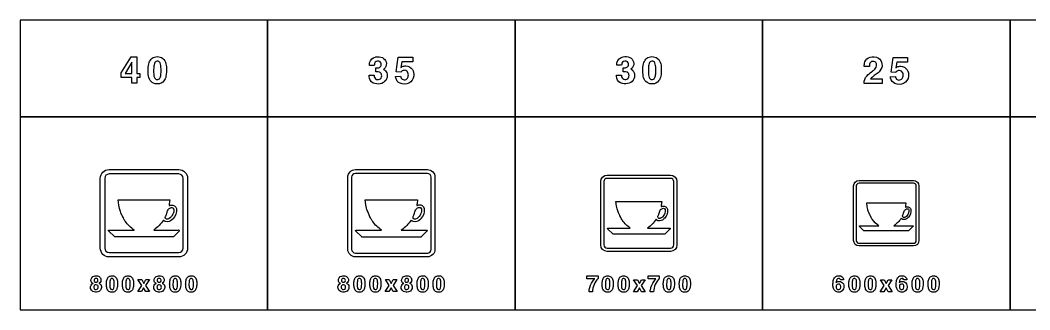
# Model space of a CAD drawing. Extents: x 0 to 18160, y 0 to 2655.
# Drawn here: x 0 to 9262, y 0 to 2655 of the extents above; entities that cross this region are included whole.
import ezdxf

# ---------------------------------------------------------------- set-up
doc = ezdxf.new("R2010")
doc.units = 0
doc.header["$MEASUREMENT"] = 0

msp = doc.modelspace()

# ---------------------------------------------------------------- linework, layer by layer
for points in [[(0, 1770), (2270, 1770), (2270, 2655), (0, 2655)], [(2270, 1770), (4540, 1770), (4540, 2655), (2270, 2655)], [(4540, 1770), (6810, 1770), (6810, 2655), (4540, 2655)], [(6810, 1770), (9080, 1770), (9080, 2655), (6810, 2655)], [(9080, 1770), (11350, 1770), (11350, 2655), (9080, 2655)], [(927.496, 2171.35), (1017.9, 2317.79), (1070.98, 2317.79), (1070.98, 2166.57), (1097.95, 2166.57), (1097.95, 2128.53), (1070.98, 2128.53), (1070.98, 2076.28), (1023.46, 2076.28), (1023.46, 2128.53), (927.496, 2128.53)], [(1023.46, 2269.13), (963.474, 2166.57), (1023.46, 2166.57)], [(0, 0), (2270, 0), (2270, 1770), (0, 1770)], [(2270, 0), (4540, 0), (4540, 1770), (2270, 1770)], [(4540, 0), (6810, 0), (6810, 1770), (4540, 1770)], [(6810, 0), (9080, 0), (9080, 1770), (6810, 1770)], [(9080, 0), (11350, 0), (11350, 1770), (9080, 1770)], [(1115.2, 221.769), (1080.08, 276.319), (1114.84, 276.319), (1133.11, 242.267), (1151.83, 276.319), (1185.98, 276.319), (1150.44, 222.29), (1186.95, 166.272), (1152.4, 166.272), (1132.54, 202.362), (1112.14, 166.272), (1077.99, 166.272)], [(3385.19, 221.769), (3350.07, 276.319), (3384.84, 276.319), (3403.11, 242.267), (3421.83, 276.319), (3455.97, 276.319), (3420.43, 222.29), (3456.95, 166.271), (3422.4, 166.271), (3402.54, 202.361), (3382.14, 166.271), (3347.99, 166.271)], [(5662.41, 221.387), (5627.29, 275.936), (5662.06, 275.936), (5680.33, 241.884), (5699.05, 275.936), (5733.19, 275.936), (5697.65, 221.908), (5734.17, 165.889), (5699.62, 165.889), (5679.76, 201.979), (5659.35, 165.889), (5625.21, 165.889)], [(7925.79, 221.523), (7890.67, 276.072), (7925.43, 276.072), (7943.7, 242.02), (7962.42, 276.072), (7996.57, 276.072), (7961.03, 222.044), (7997.54, 166.025), (7962.99, 166.025), (7943.13, 202.115), (7922.73, 166.025), (7888.58, 166.025)]]:
    msp.add_lwpolyline(points, close=True)
for points in [[(1173.29, 2191.65, -0.0563084), (1179.33, 2254.48, -0.130301), (1201.53, 2298.28, -0.174843), (1243.35, 2319.69, -0.147552), (1296.47, 2313.05, -0.192146), (1333.28, 2269.88, -0.0833996), (1342.52, 2212.85, -0.0545507), (1337.51, 2142.08, -0.116773), (1318.43, 2098, -0.221099), (1263.57, 2070.32, -0.162564), (1212.11, 2082.84, -0.174743), (1180.84, 2128.26, -0.0640867), (1173.37, 2186.95)], [(3199.84, 2150.87), (3246.2, 2150.87, 0.0411845), (3248.26, 2135.66, 0.335066), (3278.75, 2110.39, 0.276505), (3310.74, 2124.92, 0.158203), (3316.31, 2145.65, 0.0878221), (3313.34, 2161.57, 0.217575), (3294.82, 2178.43, 0.0882727), (3273.57, 2181.56), (3262.75, 2181.56), (3262.75, 2216.82, 0.0282129), (3282.34, 2217.42, 0.50028), (3309.32, 2262.91, 0.235001), (3290.79, 2277.96, 0.165496), (3265.12, 2275.67, 0.220849), (3250.9, 2259.12, 0.055705), (3248.02, 2240.92), (3203.2, 2240.92, -0.0488003), (3204.97, 2263.51, -0.30773), (3262.59, 2318.01, -0.146685), (3322.07, 2312.08, -0.469869), (3348.61, 2219.31, -0.0891152), (3336.57, 2207.54), (3332.3, 2204.54, -0.0245333), (3343.48, 2198.14, -0.202429), (3365.75, 2161.45, -0.422325), (3303.08, 2072, -0.154301), (3238.98, 2079.19, -0.287878), (3199.96, 2139.89, -0.0143877)], [(3442.43, 2139.57), (3489.39, 2141.35, 0.0452719), (3495.79, 2125.12, 0.0567733), (3500.53, 2118.25, 0.070207), (3504.95, 2114.77, 0.264984), (3540.97, 2112.87, 0.20748), (3558.38, 2135.98, 0.147389), (3557.24, 2174.01, 0.308532), (3527.86, 2195.42, 0.215743), (3498.08, 2185.19, 0.028781), (3492.71, 2178.95), (3450.09, 2180.96), (3467.91, 2315.64), (3601.95, 2315.64), (3601.95, 2273.77), (3501.51, 2273.77), (3492.55, 2221.76, -0.0211252), (3505.46, 2229.3, -0.121371), (3538.8, 2235.15, -0.244671), (3598.59, 2203.2, -0.173069), (3610.16, 2144.07, -0.256779), (3564.98, 2078.08, -0.199585), (3485.44, 2077.01, -0.245625), (3445.16, 2125.91, -0.0170062)], [(5469.08, 2152.29), (5515.45, 2152.29, 0.0411845), (5517.5, 2137.08, 0.335066), (5547.99, 2111.8, 0.276505), (5579.98, 2126.34, 0.158203), (5585.55, 2147.07, 0.0878221), (5582.59, 2162.99, 0.217575), (5564.07, 2179.85, 0.0882727), (5542.82, 2182.97), (5532, 2182.97), (5532, 2218.24, 0.0282129), (5551.59, 2218.83, 0.50028), (5578.56, 2264.33, 0.235001), (5560.04, 2279.38, 0.165496), (5534.37, 2277.09, 0.220849), (5520.15, 2260.54, 0.055705), (5517.27, 2242.33), (5472.44, 2242.33, -0.0488003), (5474.22, 2264.92, -0.30773), (5531.84, 2319.43, -0.146685), (5591.32, 2313.5, -0.469869), (5617.86, 2220.73, -0.0891152), (5605.81, 2208.96), (5601.55, 2205.96, -0.0245333), (5612.72, 2199.56, -0.202429), (5635, 2162.87, -0.422325), (5572.32, 2073.41, -0.154301), (5508.22, 2080.6, -0.287878), (5469.2, 2141.31, -0.0143877)], [(5711.68, 2191.65, -0.0563084), (5717.72, 2254.48, -0.130301), (5739.91, 2298.28, -0.174843), (5781.74, 2319.69, -0.147552), (5834.86, 2313.05, -0.192146), (5871.67, 2269.88, -0.0833996), (5880.91, 2212.85, -0.0545507), (5875.89, 2142.08, -0.116773), (5856.82, 2098, -0.221099), (5801.96, 2070.32, -0.162564), (5750.5, 2082.84, -0.174743), (5719.22, 2128.26, -0.0640867), (5711.76, 2186.95)], [(7741.06, 2074.79, -0.0640343), (7742.32, 2095.72, -0.161687), (7778.14, 2156.27, -0.0283718), (7819.97, 2188.65, 0.0545111), (7840.86, 2206.58, 0.192461), (7855.83, 2246.12, 0.234238), (7842.24, 2272.5, 0.196223), (7816.93, 2277.28, 0.252425), (7795.01, 2260.1, 0.0856617), (7790.86, 2243.08, 0.0202329), (7790.15, 2231.39), (7743.51, 2231.39, -0.0983795), (7749.55, 2272.7, -0.245047), (7795.72, 2315.83, -0.207102), (7872.69, 2307.49, -0.233443), (7905.15, 2255.16, -0.20961), (7886.99, 2190.98, -0.0785124), (7853.06, 2159.51, 0.0107372), (7817.24, 2133.72, 0.0665092), (7801.37, 2117.68), (7905.86, 2117.68), (7905.86, 2074.79)], [(1224.67, 2161.12, 0.0124589), (1225.19, 2154.8, 0.0668192), (1230.8, 2129.4, 0.615362), (1281.7, 2123.79, 0.0726881), (1287.15, 2136.83, 0.0588562), (1291.85, 2174.11, 0.0389037), (1290.23, 2241.09, 0.084671), (1283.64, 2264.43, 0.156013), (1272.18, 2276.6, 0.143208), (1256.47, 2279.56, 0.172584), (1240.71, 2273.36, 0.132565), (1230.76, 2257.8, 0.0498315), (1226.21, 2236.08, 0.0368731)], [(5763.06, 2161.12, 0.0124589), (5763.57, 2154.8, 0.0668192), (5769.18, 2129.4, 0.615362), (5820.09, 2123.79, 0.0726881), (5825.54, 2136.83, 0.0588562), (5830.24, 2174.11, 0.0389037), (5828.62, 2241.09, 0.084671), (5822.02, 2264.43, 0.156013), (5810.57, 2276.6, 0.143208), (5794.85, 2279.56, 0.172584), (5779.09, 2273.36, 0.132565), (5769.14, 2257.8, 0.0498315), (5764.6, 2236.08, 0.0368731)], [(7981.21, 2136.73), (8028.17, 2138.5, 0.0452719), (8034.56, 2122.27, 0.0567733), (8039.3, 2115.4, 0.070207), (8043.73, 2111.92, 0.264984), (8079.74, 2110.03, 0.20748), (8097.16, 2133.13, 0.147389), (8096.02, 2171.17, 0.308532), (8066.63, 2192.57, 0.215743), (8036.85, 2182.34, 0.028781), (8031.48, 2176.1), (7988.87, 2178.12), (8006.68, 2312.79), (8140.72, 2312.79), (8140.72, 2270.93), (8040.29, 2270.93), (8031.33, 2218.92, -0.0211252), (8044.24, 2226.46, -0.121371), (8077.57, 2232.3, -0.244671), (8137.37, 2200.35, -0.173069), (8148.94, 2141.23, -0.256779), (8103.76, 2075.23, -0.199585), (8024.22, 2074.17, -0.245625), (7983.93, 2123.06, -0.0170062)], [(815, 485, -0.414213), (735, 565), (735, 1205, -0.414213), (815, 1285), (1455, 1285, -0.414213), (1535, 1205), (1535, 565, -0.414213), (1455, 485)], [(815, 525), (1455, 525, 0.414213), (1495, 565), (1495, 1205, 0.414213), (1455, 1245), (815, 1245, 0.414213), (775, 1205), (775, 565, 0.414213)], [(3075, 485, -0.414213), (3005, 555), (3005, 1215, -0.414213), (3075, 1285), (3735, 1285, -0.414213), (3805, 1215), (3805, 555, -0.414213), (3735, 485)], [(3075, 520), (3735, 520, 0.414213), (3770, 555), (3770, 1215, 0.414213), (3735, 1250), (3075, 1250, 0.414213), (3040, 1215), (3040, 555, 0.414213)], [(5385, 535, -0.414213), (5325, 595), (5325, 1175, -0.414213), (5385, 1235), (5965, 1235, -0.414213), (6025, 1175), (6025, 595, -0.414213), (5965, 535)], [(5385, 565), (5965, 565, 0.414213), (5995, 595), (5995, 1175, 0.414213), (5965, 1205), (5385, 1205, 0.414213), (5355, 1175), (5355, 595, 0.414213)], [(7695, 585, -0.414213), (7645, 635), (7645, 1135, -0.414213), (7695, 1185), (8195, 1185, -0.414213), (8245, 1135), (8245, 635, -0.414213), (8195, 585)], [(7695, 610), (8195, 610, 0.414213), (8220, 635), (8220, 1135, 0.414213), (8195, 1160), (7695, 1160, 0.414213), (7670, 1135), (7670, 635, 0.414213)], [(1367.84, 970.278, -0.016062), (1365.89, 960.906, 0.060335), (1365.7, 958.21, 0.112881), (1366.09, 956.91, 0.165857), (1367.06, 956.113, 0.110486), (1368.71, 955.912, 0.0763086), (1372.78, 956.929, -0.0511434), (1385.01, 960.064, -0.40211), (1433.05, 927.322, -0.00941379), (1433.62, 924.725, -0.234249), (1403.5, 835.494, -0.0345651), (1402.27, 834.112), (1392.49, 825.635, -0.268058), (1333.82, 808.402, -0.154347), (1314.03, 822.881, -0.105046), (1225.19, 731.552), (1445, 731.479), (1451.88, 731.781, -0.0954278), (1457.51, 730.584, -0.265638), (1460, 727.491, -0.149398), (1459.12, 723.453, -0.0413379), (1457.69, 721.158), (1404.83, 669.397), (1404.11, 668.691), (867.622, 668.693), (867.152, 669.144), (864.139, 672.148), (812.38, 722.075, 0.00728231), (810.752, 723.503, -0.253229), (809.997, 725.48, -0.140268), (811.44, 728.831, -0.098206), (813.652, 730.916, -0.10252), (815.049, 731.346, -0.0271306), (820.916, 731.517), (822.955, 731.479), (1046.56, 731.479), (1045.65, 732.115, -0.0942124), (965.197, 810.455, -0.0096202), (956.725, 822.488, -0.0653274), (951.802, 830.926, 0.0273958), (940.892, 852.477, -0.020492), (939.683, 854.784, -0.00651136), (936.276, 862.234), (923.905, 890.205, -0.048437), (910.547, 930.076), (903.51, 960.568), (898.138, 1007.46), (1372.06, 1007.46)], [(1395.21, 866.355, -0.203184), (1355.43, 831.821, -0.0686745), (1350.12, 830.444, -0.586597), (1333.09, 855.447), (1335.21, 859.595, 0.0717361), (1341.16, 874.591, -0.0180223), (1356.17, 916.914, -0.154715), (1380.74, 935.399, -0.0159804), (1384.1, 936.512, -0.171521), (1398.25, 935.846, -0.0960242), (1402.06, 933.654, -0.144476), (1409.28, 915.687, -0.0316759), (1409.52, 910.875, -0.123704)], [(3640.31, 971.919, -0.016062), (3638.35, 962.448, 0.060335), (3638.16, 959.723, 0.112881), (3638.55, 958.409, 0.165857), (3639.52, 957.603, 0.110486), (3641.2, 957.401, 0.0763086), (3645.31, 958.428, -0.0511434), (3657.67, 961.596, -0.40211), (3706.22, 928.506, -0.00941379), (3706.8, 925.882, -0.234249), (3676.36, 835.701, -0.0345651), (3675.12, 834.305), (3665.23, 825.738, -0.268058), (3605.93, 808.321, -0.154347), (3585.93, 822.955, -0.105046), (3496.15, 730.654), (3718.3, 730.58), (3725.25, 730.885, -0.0954278), (3730.94, 729.675, -0.265638), (3733.46, 726.55, -0.149398), (3732.57, 722.469, -0.0413379), (3731.12, 720.149), (3677.7, 667.837), (3676.98, 667.124), (3134.78, 667.126), (3134.3, 667.582), (3131.26, 670.617), (3078.95, 721.075, 0.00728231), (3077.3, 722.518, -0.253229), (3076.54, 724.517, -0.140268), (3078, 727.904, -0.098206), (3080.23, 730.01, -0.10252), (3081.65, 730.445, -0.0271306), (3087.57, 730.618), (3089.64, 730.58), (3315.62, 730.58), (3314.7, 731.222, -0.0942124), (3233.39, 810.396, -0.0096202), (3224.83, 822.557, -0.0653274), (3219.85, 831.085, 0.0273958), (3208.83, 852.865, -0.020492), (3207.61, 855.196, -0.00651136), (3204.16, 862.726), (3191.66, 890.994, -0.048437), (3178.16, 931.29), (3171.05, 962.106), (3165.62, 1009.49), (3644.58, 1009.49)], [(3667.97, 866.891, -0.203184), (3627.78, 831.989, -0.0686745), (3622.41, 830.598, -0.586597), (3605.2, 855.866), (3607.33, 860.059, 0.0717361), (3613.35, 875.214, -0.0180223), (3628.52, 917.987, -0.154715), (3653.35, 936.669, -0.0159804), (3656.75, 937.794, -0.171521), (3671.05, 937.121, -0.0960242), (3674.9, 934.906, -0.144476), (3682.2, 916.748, -0.0316759), (3682.44, 911.884, -0.123704)], [(5880.9, 960.047, -0.016062), (5879.18, 951.76, 0.060335), (5879.01, 949.376, 0.112881), (5879.36, 948.226, 0.165857), (5880.21, 947.521, 0.110486), (5881.67, 947.344, 0.0763086), (5885.27, 948.243, -0.0511434), (5896.08, 951.015, -0.40211), (5938.57, 922.061, -0.00941379), (5939.07, 919.765, -0.234249), (5912.44, 840.857, -0.0345651), (5911.35, 839.635), (5902.7, 832.139, -0.268058), (5850.82, 816.899, -0.154347), (5833.32, 829.704, -0.105046), (5754.76, 748.941), (5949.14, 748.876), (5955.22, 749.143, -0.0954278), (5960.2, 748.084, -0.265638), (5962.4, 745.349, -0.149398), (5961.62, 741.778, -0.0413379), (5960.35, 739.749), (5913.61, 693.976), (5912.98, 693.352), (5438.56, 693.353), (5438.14, 693.752), (5435.48, 696.409), (5389.7, 740.559, 0.00728231), (5388.26, 741.822, -0.253229), (5387.6, 743.571, -0.140268), (5388.87, 746.534, -0.098206), (5390.83, 748.377, -0.10252), (5392.07, 748.758, -0.0271306), (5397.25, 748.909), (5399.06, 748.876), (5596.79, 748.876), (5595.99, 749.438, -0.0942124), (5524.84, 818.715, -0.0096202), (5517.35, 829.356, -0.0653274), (5513, 836.817, 0.0273958), (5503.35, 855.875, -0.020492), (5502.28, 857.915, -0.00651136), (5499.27, 864.504), (5488.33, 889.238, -0.048437), (5476.51, 924.497), (5470.29, 951.461), (5465.54, 992.925), (5884.63, 992.925)], [(5905.1, 868.148, -0.203184), (5869.93, 837.609, -0.0686745), (5865.23, 836.392, -0.586597), (5850.17, 858.501), (5852.04, 862.17, 0.0717361), (5857.3, 875.431, -0.0180223), (5870.58, 912.857, -0.154715), (5892.31, 929.204, -0.0159804), (5895.28, 930.188, -0.171521), (5907.8, 929.599, -0.0960242), (5911.16, 927.661, -0.144476), (5917.55, 911.773, -0.0316759), (5917.76, 907.517, -0.123704)], [(8121.49, 951.192, -0.016062), (8120.01, 944.088, 0.060335), (8119.87, 942.045, 0.112881), (8120.17, 941.059, 0.165857), (8120.89, 940.455, 0.110486), (8122.15, 940.303, 0.0763086), (8125.23, 941.074, -0.0511434), (8134.5, 943.45, -0.40211), (8170.92, 918.632, -0.00941379), (8171.35, 916.664, -0.234249), (8148.52, 849.028, -0.0345651), (8147.59, 847.981), (8140.17, 841.556, -0.268058), (8095.7, 828.493, -0.154347), (8080.7, 839.469, -0.105046), (8013.36, 770.243), (8179.97, 770.187), (8185.19, 770.416, -0.0954278), (8189.46, 769.509, -0.265638), (8191.34, 767.165, -0.149398), (8190.68, 764.104, -0.0413379), (8189.59, 762.364), (8149.53, 723.131), (8148.98, 722.595), (7742.16, 722.768), (7739.69, 725.216), (7700.46, 763.059, 0.00728231), (7699.23, 764.142, -0.253229), (7698.65, 765.64, -0.140268), (7699.75, 768.18, -0.098206), (7701.42, 769.76, -0.10252), (7702.48, 770.086, -0.0271306), (7706.93, 770.216), (7708.48, 770.187), (7877.96, 770.187), (7877.28, 770.669, -0.0942124), (7816.29, 830.049, -0.0096202), (7809.87, 839.17, -0.0653274), (7806.14, 845.566, 0.0273958), (7797.87, 861.901, -0.020492), (7796.95, 863.65, -0.00651136), (7794.37, 869.297), (7784.99, 890.498, -0.048437), (7774.87, 920.72), (7769.54, 943.832), (7765.46, 979.372), (8124.69, 979.372)], [(8142.23, 872.421, -0.203184), (8112.08, 846.244, -0.0686745), (8108.06, 845.201, -0.586597), (8095.15, 864.152), (8096.75, 867.297, 0.0717361), (8101.26, 878.663, -0.0180223), (8112.64, 910.743, -0.154715), (8131.26, 924.755, -0.0159804), (8133.81, 925.598, -0.171521), (8144.54, 925.093, -0.0960242), (8147.42, 923.432, -0.144476), (8152.9, 909.814, -0.0316759), (8153.08, 906.166, -0.123704)], [(667.968, 242.323, -0.0382282), (664.485, 243.627, -0.270406), (649.106, 267.703, -0.377372), (679.437, 309.622, -0.15371), (717.921, 307.513, -0.416366), (738.324, 258.058, -0.173733), (723.774, 243.674), (722.328, 242.987, -0.0479914), (731.997, 238.034, -0.173856), (743.608, 221.873, -0.440125), (712.542, 164.243, -0.184), (667.115, 168.106, -0.410286), (649.627, 226.897, -0.151435), (664.035, 240.357)], [(677.305, 267.821, 0.0587981), (678.182, 263.887, 0.18403), (685.267, 254.717, 0.217144), (702.684, 253.485, 0.192437), (710.883, 260.57, 0.157808), (712.542, 273.982, 0.166677), (707.968, 282.821, 0.173614), (695.954, 287.323, 0.2359), (681.002, 280.902, 0.184791)], [(791.138, 234.258, -0.0563084), (794.763, 271.959, -0.130301), (808.081, 298.238, -0.174843), (833.176, 311.082, -0.147552), (865.048, 307.101, -0.192146), (887.133, 281.201, -0.0833996), (892.678, 246.983, -0.0545507), (889.668, 204.518, -0.116773), (878.223, 178.073, -0.221099), (845.308, 161.461, -0.162564), (814.432, 168.973, -0.174743), (795.664, 196.224, -0.0640867), (791.185, 231.438)], [(821.967, 215.94, 0.0124589), (822.275, 212.149, 0.0668192), (825.64, 196.912, 0.615362), (856.185, 193.547, 0.0726881), (859.455, 201.367, 0.0588562), (862.275, 223.736, 0.0389037), (861.304, 263.926, 0.084671), (857.346, 277.93, 0.156013), (850.474, 285.229, 0.143208), (841.043, 287.006, 0.172584), (831.588, 283.286, 0.132565), (825.616, 273.949, 0.0498315), (822.891, 260.916, 0.0368731)], [(937.884, 234.249, -0.0563084), (941.509, 271.95, -0.130301), (954.827, 298.23, -0.174843), (979.922, 311.073, -0.147552), (1011.79, 307.092, -0.192146), (1033.88, 281.192, -0.0833996), (1039.42, 246.974, -0.0545507), (1036.41, 204.509, -0.116773), (1024.97, 178.064, -0.221099), (992.054, 161.452, -0.162564), (961.178, 168.964, -0.174743), (942.41, 196.215, -0.0640867), (937.931, 231.429)], [(968.713, 215.931, 0.0124589), (969.021, 212.14, 0.0668192), (972.386, 196.903, 0.615362), (1002.93, 193.538, 0.0726881), (1006.2, 201.358, 0.0588562), (1009.02, 223.727, 0.0389037), (1008.05, 263.917, 0.084671), (1004.09, 277.922, 0.156013), (997.22, 285.22, 0.143208), (987.789, 286.997, 0.172584), (978.334, 283.277, 0.132565), (972.363, 273.94, 0.0498315), (969.637, 260.907, 0.0368731)], [(1248.01, 242.296, -0.0382282), (1244.53, 243.599, -0.270406), (1229.15, 267.675, -0.377372), (1259.48, 309.594, -0.15371), (1297.96, 307.485, -0.416366), (1318.36, 258.03, -0.173733), (1303.82, 243.646), (1302.37, 242.959, -0.0479914), (1312.04, 238.007, -0.173856), (1323.65, 221.846, -0.440125), (1292.58, 164.215, -0.184), (1247.16, 168.078, -0.410286), (1229.67, 226.869, -0.151435), (1244.08, 240.329)], [(1257.35, 267.793, 0.0587981), (1258.22, 263.86, 0.18403), (1265.31, 254.689, 0.217144), (1282.72, 253.457, 0.192437), (1290.92, 260.542, 0.157808), (1292.58, 273.955, 0.166677), (1288.01, 282.793, 0.173614), (1276, 287.296, 0.2359), (1261.04, 280.874, 0.184791)], [(1371.18, 234.284, -0.0563084), (1374.8, 271.986, -0.130301), (1388.12, 298.265, -0.174843), (1413.22, 311.109, -0.147552), (1445.09, 307.128, -0.192146), (1467.17, 281.228, -0.0833996), (1472.72, 247.01, -0.0545507), (1469.71, 204.545, -0.116773), (1458.26, 178.1, -0.221099), (1425.35, 161.488, -0.162564), (1394.47, 169, -0.174743), (1375.71, 196.251, -0.0640867), (1371.23, 231.465)], [(1402.01, 215.967, 0.0124589), (1402.32, 212.175, 0.0668192), (1405.68, 196.939, 0.615362), (1436.23, 193.574, 0.0726881), (1439.5, 201.394, 0.0588562), (1442.32, 223.763, 0.0389037), (1441.34, 263.953, 0.084671), (1437.39, 277.957, 0.156013), (1430.52, 285.256, 0.143208), (1421.08, 287.033, 0.172584), (1411.63, 283.313, 0.132565), (1405.66, 273.976, 0.0498315), (1402.93, 260.943, 0.0368731)], [(1517.93, 234.312, -0.0563084), (1521.55, 272.013, -0.130301), (1534.87, 298.293, -0.174843), (1559.96, 311.136, -0.147552), (1591.83, 307.155, -0.192146), (1613.92, 281.255, -0.0833996), (1619.47, 247.037, -0.0545507), (1616.46, 204.573, -0.116773), (1605.01, 178.127, -0.221099), (1572.1, 161.516, -0.162564), (1541.22, 169.028, -0.174743), (1522.45, 196.279, -0.0640867), (1517.97, 231.492)], [(1548.75, 215.994, 0.0124589), (1549.06, 212.203, 0.0668192), (1552.43, 196.966, 0.615362), (1582.97, 193.601, 0.0726881), (1586.24, 201.421, 0.0588562), (1589.06, 223.791, 0.0389037), (1588.09, 263.98, 0.084671), (1584.13, 277.985, 0.156013), (1577.26, 285.283, 0.143208), (1567.83, 287.061, 0.172584), (1558.38, 283.34, 0.132565), (1552.4, 274.004, 0.0498315), (1549.68, 260.971, 0.0368731)], [(2937.96, 242.323, -0.0382282), (2934.48, 243.627, -0.270406), (2919.1, 267.702, -0.377372), (2949.43, 309.622, -0.15371), (2987.91, 307.513, -0.416366), (3008.32, 258.058, -0.173733), (2993.77, 243.674), (2992.32, 242.987, -0.0479914), (3001.99, 238.034, -0.173856), (3013.6, 221.873, -0.440125), (2982.54, 164.243, -0.184), (2937.11, 168.105, -0.410286), (2919.62, 226.897, -0.151435), (2934.03, 240.357)], [(2947.3, 267.821, 0.0587981), (2948.18, 263.887, 0.18403), (2955.26, 254.717, 0.217144), (2972.68, 253.485, 0.192437), (2980.88, 260.57, 0.157808), (2982.54, 273.982, 0.166677), (2977.96, 282.821, 0.173614), (2965.95, 287.323, 0.2359), (2951, 280.902, 0.184791)], [(3061.13, 234.257, -0.0563084), (3064.76, 271.959, -0.130301), (3078.07, 298.238, -0.174843), (3103.17, 311.082, -0.147552), (3135.04, 307.101, -0.192146), (3157.13, 281.2, -0.0833996), (3162.67, 246.982, -0.0545507), (3159.66, 204.518, -0.116773), (3148.22, 178.073, -0.221099), (3115.3, 161.461, -0.162564), (3084.43, 168.973, -0.174743), (3065.66, 196.224, -0.0640867), (3061.18, 231.437)], [(3091.96, 215.94, 0.0124589), (3092.27, 212.148, 0.0668192), (3095.63, 196.911, 0.615362), (3126.18, 193.546, 0.0726881), (3129.45, 201.366, 0.0588562), (3132.27, 223.736, 0.0389037), (3131.3, 263.926, 0.084671), (3127.34, 277.93, 0.156013), (3120.47, 285.229, 0.143208), (3111.04, 287.006, 0.172584), (3101.58, 283.286, 0.132565), (3095.61, 273.949, 0.0498315), (3092.89, 260.916, 0.0368731)], [(3207.88, 234.248, -0.0563084), (3211.5, 271.95, -0.130301), (3224.82, 298.229, -0.174843), (3249.92, 311.073, -0.147552), (3281.79, 307.092, -0.192146), (3303.87, 281.192, -0.0833996), (3309.42, 246.974, -0.0545507), (3306.41, 204.509, -0.116773), (3294.96, 178.064, -0.221099), (3262.05, 161.452, -0.162564), (3231.17, 168.964, -0.174743), (3212.4, 196.215, -0.0640867), (3207.93, 231.428)], [(3238.71, 215.931, 0.0124589), (3239.02, 212.139, 0.0668192), (3242.38, 196.902, 0.615362), (3272.93, 193.537, 0.0726881), (3276.2, 201.357, 0.0588562), (3279.01, 223.727, 0.0389037), (3278.04, 263.917, 0.084671), (3274.09, 277.921, 0.156013), (3267.21, 285.22, 0.143208), (3257.78, 286.997, 0.172584), (3248.33, 283.277, 0.132565), (3242.36, 273.94, 0.0498315), (3239.63, 260.907, 0.0368731)], [(3518, 242.296, -0.0382282), (3514.52, 243.599, -0.270406), (3499.14, 267.675, -0.377372), (3529.47, 309.594, -0.15371), (3567.96, 307.485, -0.416366), (3588.36, 258.03, -0.173733), (3573.81, 243.646), (3572.36, 242.959, -0.0479914), (3582.03, 238.007, -0.173856), (3593.64, 221.845, -0.440125), (3562.58, 164.215, -0.184), (3517.15, 168.078, -0.410286), (3499.66, 226.869, -0.151435), (3514.07, 240.329)], [(3527.34, 267.793, 0.0587981), (3528.22, 263.86, 0.18403), (3535.3, 254.689, 0.217144), (3552.72, 253.457, 0.192437), (3560.92, 260.542, 0.157808), (3562.58, 273.954, 0.166677), (3558, 282.793, 0.173614), (3545.99, 287.296, 0.2359), (3531.04, 280.874, 0.184791)], [(3641.17, 234.284, -0.0563084), (3644.8, 271.986, -0.130301), (3658.12, 298.265, -0.174843), (3683.21, 311.109, -0.147552), (3715.08, 307.128, -0.192146), (3737.17, 281.227, -0.0833996), (3742.71, 247.009, -0.0545507), (3739.7, 204.545, -0.116773), (3728.26, 178.099, -0.221099), (3695.34, 161.488, -0.162564), (3664.47, 169, -0.174743), (3645.7, 196.251, -0.0640867), (3641.22, 231.464)], [(3672, 215.967, 0.0124589), (3672.31, 212.175, 0.0668192), (3675.68, 196.938, 0.615362), (3706.22, 193.573, 0.0726881), (3709.49, 201.393, 0.0588562), (3712.31, 223.763, 0.0389037), (3711.34, 263.953, 0.084671), (3707.38, 277.957, 0.156013), (3700.51, 285.256, 0.143208), (3691.08, 287.033, 0.172584), (3681.62, 283.313, 0.132565), (3675.65, 273.976, 0.0498315), (3672.93, 260.943, 0.0368731)], [(3787.92, 234.312, -0.0563084), (3791.54, 272.013, -0.130301), (3804.86, 298.293, -0.174843), (3829.96, 311.136, -0.147552), (3861.83, 307.155, -0.192146), (3883.91, 281.255, -0.0833996), (3889.46, 247.037, -0.0545507), (3886.45, 204.572, -0.116773), (3875, 178.127, -0.221099), (3842.09, 161.515, -0.162564), (3811.21, 169.027, -0.174743), (3792.45, 196.278, -0.0640867), (3787.97, 231.492)], [(3818.75, 215.994, 0.0124589), (3819.06, 212.203, 0.0668192), (3822.42, 196.966, 0.615362), (3852.97, 193.601, 0.0726881), (3856.24, 201.421, 0.0588562), (3859.06, 223.79, 0.0389037), (3858.08, 263.98, 0.084671), (3854.13, 277.985, 0.156013), (3847.26, 285.283, 0.143208), (3837.82, 287.06, 0.172584), (3828.37, 283.34, 0.132565), (3822.4, 274.004, 0.0498315), (3819.67, 260.97, 0.0368731)], [(5197.97, 311.538), (5301.72, 311.538), (5301.72, 287.747, 0.17337), (5248.52, 165.709), (5218.19, 165.709, -0.0554097), (5224.99, 205.33, -0.10295), (5266.79, 281.111), (5270.2, 285.353), (5197.97, 285.353)], [(5338.35, 233.875, -0.0563084), (5341.98, 271.576, -0.130301), (5355.29, 297.856, -0.174843), (5380.39, 310.699, -0.147552), (5412.26, 306.718, -0.192146), (5434.35, 280.818, -0.0833996), (5439.89, 246.6, -0.0545507), (5436.88, 204.136, -0.116773), (5425.44, 177.69, -0.221099), (5392.52, 161.079, -0.162564), (5361.65, 168.591, -0.174743), (5342.88, 195.842, -0.0640867), (5338.4, 231.055)], [(5369.18, 215.557, 0.0124589), (5369.49, 211.766, 0.0668192), (5372.85, 196.529, 0.615362), (5403.4, 193.164, 0.0726881), (5406.67, 200.984, 0.0588562), (5409.49, 223.354, 0.0389037), (5408.52, 263.543, 0.084671), (5404.56, 277.548, 0.156013), (5397.69, 284.846, 0.143208), (5388.26, 286.624, 0.172584), (5378.8, 282.903, 0.132565), (5372.83, 273.567, 0.0498315), (5370.1, 260.534, 0.0368731)], [(5485.1, 233.866, -0.0563084), (5488.72, 271.567, -0.130301), (5502.04, 297.847, -0.174843), (5527.14, 310.69, -0.147552), (5559.01, 306.709, -0.192146), (5581.09, 280.809, -0.0833996), (5586.64, 246.591, -0.0545507), (5583.63, 204.127, -0.116773), (5572.18, 177.681, -0.221099), (5539.27, 161.07, -0.162564), (5508.39, 168.582, -0.174743), (5489.62, 195.833, -0.0640867), (5485.14, 231.046)], [(5515.93, 215.548, 0.0124589), (5516.23, 211.757, 0.0668192), (5519.6, 196.52, 0.615362), (5550.14, 193.155, 0.0726881), (5553.41, 200.975, 0.0588562), (5556.23, 223.345, 0.0389037), (5555.26, 263.534, 0.084671), (5551.31, 277.539, 0.156013), (5544.43, 284.837, 0.143208), (5535, 286.615, 0.172584), (5525.55, 282.894, 0.132565), (5519.58, 273.558, 0.0498315), (5516.85, 260.525, 0.0368731)], [(5759.16, 311.51), (5862.9, 311.51), (5862.9, 287.719, 0.17337), (5809.7, 165.681), (5779.37, 165.681, -0.0554097), (5786.17, 205.302, -0.10295), (5827.97, 281.084), (5831.39, 285.325), (5759.16, 285.325)], [(5899.54, 233.902, -0.0563084), (5903.16, 271.603, -0.130301), (5916.48, 297.883, -0.174843), (5941.57, 310.726, -0.147552), (5973.45, 306.745, -0.192146), (5995.53, 280.845, -0.0833996), (6001.08, 246.627, -0.0545507), (5998.07, 204.162, -0.116773), (5986.62, 177.717, -0.221099), (5953.71, 161.106, -0.162564), (5922.83, 168.618, -0.174743), (5904.06, 195.869, -0.0640867), (5899.58, 231.082)], [(5930.36, 215.584, 0.0124589), (5930.67, 211.793, 0.0668192), (5934.04, 196.556, 0.615362), (5964.58, 193.191, 0.0726881), (5967.85, 201.011, 0.0588562), (5970.67, 223.381, 0.0389037), (5969.7, 263.57, 0.084671), (5965.74, 277.575, 0.156013), (5958.87, 284.873, 0.143208), (5949.44, 286.651, 0.172584), (5939.99, 282.93, 0.132565), (5934.01, 273.594, 0.0498315), (5931.29, 260.561, 0.0368731)], [(6046.28, 233.929, -0.0563084), (6049.91, 271.631, -0.130301), (6063.22, 297.91, -0.174843), (6088.32, 310.754, -0.147552), (6120.19, 306.773, -0.192146), (6142.28, 280.872, -0.0833996), (6147.82, 246.654, -0.0545507), (6144.81, 204.19, -0.116773), (6133.37, 177.744, -0.221099), (6100.45, 161.133, -0.162564), (6069.58, 168.645, -0.174743), (6050.81, 195.896, -0.0640867), (6046.33, 231.109)], [(6077.11, 215.612, 0.0124589), (6077.42, 211.82, 0.0668192), (6080.78, 196.583, 0.615362), (6111.33, 193.218, 0.0726881), (6114.6, 201.038, 0.0588562), (6117.42, 223.408, 0.0389037), (6116.45, 263.597, 0.084671), (6112.49, 277.602, 0.156013), (6105.62, 284.901, 0.143208), (6096.19, 286.678, 0.172584), (6086.73, 282.958, 0.132565), (6080.76, 273.621, 0.0498315), (6078.04, 260.588, 0.0368731)], [(7553.86, 273.901), (7525.61, 273.901, 0.0333099), (7523.62, 279.233, 0.308433), (7507.89, 287.93, 0.256298), (7491.16, 277.717, 0.0718547), (7486.8, 266.674, 0.0422837), (7483.79, 247.859, -0.0343264), (7495.07, 255.821, -0.198215), (7524.83, 258.546, -0.294049), (7555.09, 226.603, -0.195966), (7547.53, 181.769, -0.251599), (7509.24, 161.911, -0.162734), (7477.67, 171.224, -0.142524), (7461.25, 194.636, -0.0867955), (7455.85, 229.162, -0.0561633), (7459.19, 267.835, -0.143087), (7476.02, 299.778, -0.165016), (7500.4, 311.366, -0.137094), (7531.63, 307.598, -0.238813), (7552.18, 282.1, -0.0169871)], [(7601.73, 234.02, -0.0563084), (7605.35, 271.721, -0.130301), (7618.67, 298.001, -0.174843), (7643.77, 310.845, -0.147552), (7675.64, 306.864, -0.192146), (7697.72, 280.963, -0.0833996), (7703.27, 246.745, -0.0545507), (7700.26, 204.281, -0.116773), (7688.81, 177.835, -0.221099), (7655.9, 161.224, -0.162564), (7625.02, 168.736, -0.174743), (7606.25, 195.987, -0.0640867), (7601.78, 231.2)], [(7632.56, 215.702, 0.0124589), (7632.86, 211.911, 0.0668192), (7636.23, 196.674, 0.615362), (7666.77, 193.309, 0.0726881), (7670.05, 201.129, 0.0588562), (7672.86, 223.499, 0.0389037), (7671.89, 263.688, 0.084671), (7667.94, 277.693, 0.156013), (7661.06, 284.992, 0.143208), (7651.63, 286.769, 0.172584), (7642.18, 283.049, 0.132565), (7636.21, 273.712, 0.0498315), (7633.48, 260.679, 0.0368731)], [(7748.47, 234.02, -0.0563084), (7752.1, 271.721, -0.130301), (7765.42, 298.001, -0.174843), (7790.51, 310.845, -0.147552), (7822.38, 306.864, -0.192146), (7844.47, 280.963, -0.0833996), (7850.01, 246.745, -0.0545507), (7847, 204.281, -0.116773), (7835.56, 177.835, -0.221099), (7802.64, 161.224, -0.162564), (7771.77, 168.736, -0.174743), (7753, 195.987, -0.0640867), (7748.52, 231.2)], [(7779.3, 215.702, 0.0124589), (7779.61, 211.911, 0.0668192), (7782.98, 196.674, 0.615362), (7813.52, 193.309, 0.0726881), (7816.79, 201.129, 0.0588562), (7819.61, 223.499, 0.0389037), (7818.64, 263.688, 0.084671), (7814.68, 277.693, 0.156013), (7807.81, 284.992, 0.143208), (7798.38, 286.769, 0.172584), (7788.92, 283.049, 0.132565), (7782.95, 273.712, 0.0498315), (7780.23, 260.679, 0.0368731)], [(8133.77, 273.892), (8105.52, 273.892, 0.0333099), (8103.53, 279.224, 0.308433), (8087.8, 287.92, 0.256298), (8071.07, 277.707, 0.0718547), (8066.71, 266.664, 0.0422837), (8063.7, 247.849, -0.0343264), (8074.98, 255.811, -0.198215), (8104.74, 258.536, -0.294049), (8135, 226.593, -0.195966), (8127.44, 181.759, -0.251599), (8089.15, 161.902, -0.162734), (8057.58, 171.214, -0.142524), (8041.16, 194.627, -0.0867955), (8035.76, 229.153, -0.0561633), (8039.1, 267.826, -0.143087), (8055.93, 299.769, -0.165016), (8080.31, 311.356, -0.137094), (8111.54, 307.589, -0.238813), (8132.09, 282.091, -0.0169871)], [(8181.64, 234.038, -0.0563084), (8185.26, 271.739, -0.130301), (8198.58, 298.019, -0.174843), (8223.68, 310.862, -0.147552), (8255.55, 306.881, -0.192146), (8277.63, 280.981, -0.0833996), (8283.18, 246.763, -0.0545507), (8280.17, 204.298, -0.116773), (8268.72, 177.853, -0.221099), (8235.81, 161.242, -0.162564), (8204.93, 168.754, -0.174743), (8186.16, 196.005, -0.0640867), (8181.69, 231.218)], [(8212.47, 215.72, 0.0124589), (8212.78, 211.929, 0.0668192), (8216.14, 196.692, 0.615362), (8246.69, 193.327, 0.0726881), (8249.96, 201.147, 0.0588562), (8252.78, 223.517, 0.0389037), (8251.8, 263.706, 0.084671), (8247.85, 277.711, 0.156013), (8240.97, 285.009, 0.143208), (8231.54, 286.787, 0.172584), (8222.09, 283.066, 0.132565), (8216.12, 273.73, 0.0498315), (8213.39, 260.697, 0.0368731)], [(8328.38, 234.065, -0.0563084), (8332.01, 271.767, -0.130301), (8345.33, 298.046, -0.174843), (8370.42, 310.89, -0.147552), (8402.29, 306.909, -0.192146), (8424.38, 281.008, -0.0833996), (8429.92, 246.79, -0.0545507), (8426.92, 204.326, -0.116773), (8415.47, 177.88, -0.221099), (8382.55, 161.269, -0.162564), (8351.68, 168.781, -0.174743), (8332.91, 196.032, -0.0640867), (8328.43, 231.245)], [(8359.21, 215.748, 0.0124589), (8359.52, 211.956, 0.0668192), (8362.89, 196.719, 0.615362), (8393.43, 193.354, 0.0726881), (8396.7, 201.174, 0.0588562), (8399.52, 223.544, 0.0389037), (8398.55, 263.733, 0.084671), (8394.59, 277.738, 0.156013), (8387.72, 285.037, 0.143208), (8378.29, 286.814, 0.172584), (8368.83, 283.094, 0.132565), (8362.86, 273.757, 0.0498315), (8360.14, 260.724, 0.0368731)], [(674.84, 207.087, 0.0490068), (675.765, 200.381, 0.121824), (679.864, 191.992, 0.229649), (696.878, 185.641, 0.256774), (712.873, 195.57, 0.178638), (714.674, 215.12, 0.196143), (706.475, 226.186, 0.197496), (689.082, 228.271, 0.222887), (677.163, 219.006, 0.124888)], [(1254.88, 207.059, 0.0490068), (1255.81, 200.353, 0.121824), (1259.91, 191.964, 0.229649), (1276.92, 185.613, 0.256774), (1292.91, 195.542, 0.178638), (1294.72, 215.092, 0.196143), (1286.52, 226.158, 0.197496), (1269.12, 228.244, 0.222887), (1257.2, 218.978, 0.124888)], [(2944.83, 207.086, 0.0490068), (2945.76, 200.38, 0.121824), (2949.86, 191.992, 0.229649), (2966.87, 185.641, 0.256774), (2982.87, 195.57, 0.178638), (2984.67, 215.12, 0.196143), (2976.47, 226.186, 0.197496), (2959.08, 228.271, 0.222887), (2947.16, 219.006, 0.124888)], [(3524.88, 207.059, 0.0490068), (3525.8, 200.352, 0.121824), (3529.9, 191.964, 0.229649), (3546.91, 185.613, 0.256774), (3562.91, 195.542, 0.178638), (3564.71, 215.092, 0.196143), (3556.51, 226.158, 0.197496), (3539.12, 228.244, 0.222887), (3527.2, 218.978, 0.124888)], [(7485.38, 212.1, 0.0641861), (7486.63, 201.84, 0.139351), (7492.27, 191.745, 0.240104), (7510.16, 186.129, 0.267924), (7524.24, 196.247, 0.140614), (7527.13, 216.603, 0.112774), (7523.2, 227.693, 0.271024), (7505.59, 236.271, 0.294594), (7487.58, 224.423, 0.0908659)], [(8065.29, 212.091, 0.0641861), (8066.54, 201.83, 0.139351), (8072.18, 191.736, 0.240104), (8090.07, 186.119, 0.267924), (8104.15, 196.238, 0.140614), (8107.04, 216.593, 0.112774), (8103.11, 227.683, 0.271024), (8085.5, 236.262, 0.294594), (8067.49, 224.413, 0.0908659)]]:
    msp.add_lwpolyline(points, format="xyb", close=True)

doc.saveas('drawing.dxf')
